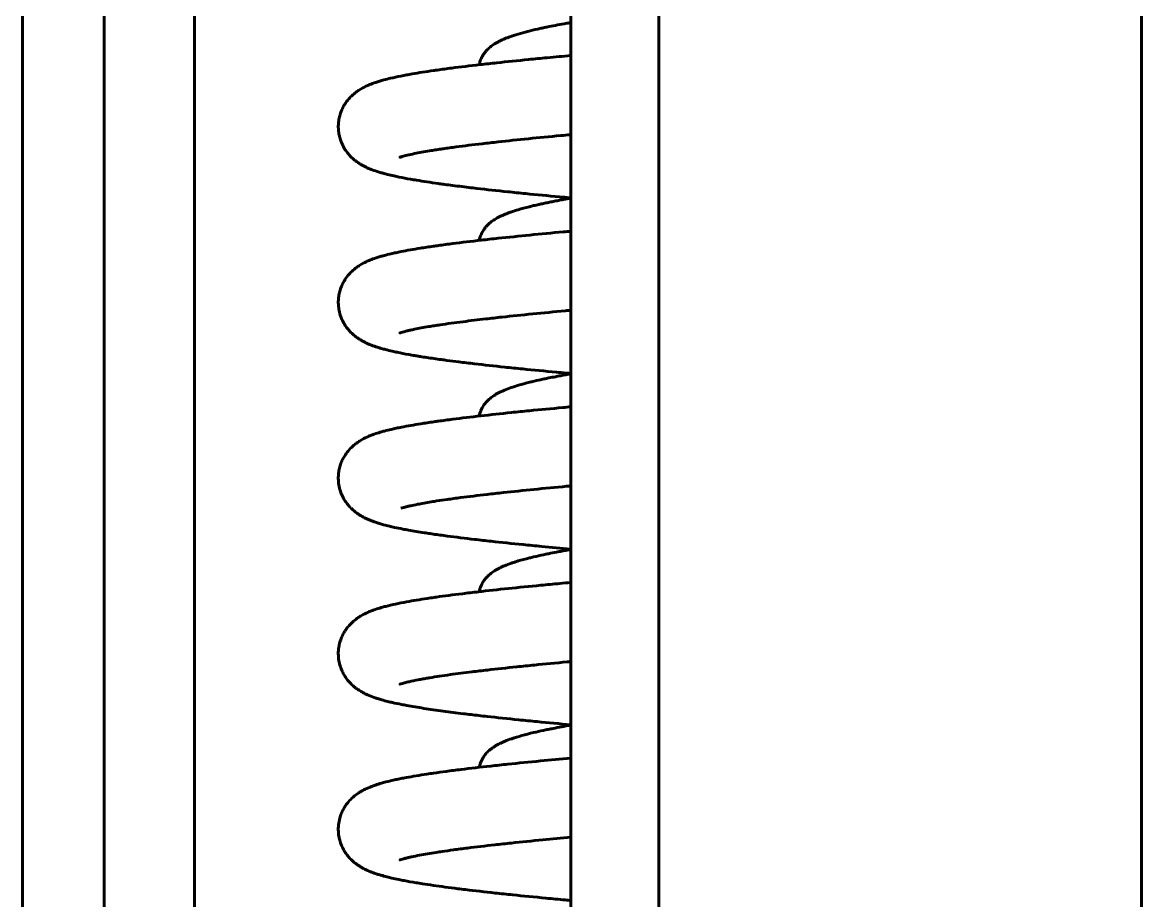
# Model space of a CAD drawing. Header units: millimetres. Extents: x 0 to 840, y 0 to 594.
# Drawn here: x 233.069 to 236.469, y 453.27 to 455.937 of the extents above; entities that cross this region are included whole.
import ezdxf

# ---------------------------------------------------------------- set-up
doc = ezdxf.new("R2010")
doc.units = ezdxf.units.MM
doc.linetypes.add('K5LT_BASIC', pattern=[0])
doc.layers.add('Системный слой', color=7, linetype='Continuous')

msp = doc.modelspace()

# ---------------------------------------------------------------- linework, layer by layer
at = {"layer": 'Системный слой', "color": 5, "linetype": 'K5LT_BASIC', "lineweight": 60, "true_color": 0x0000ff}
for p, q in [((236.46886, 512.31632), (236.46886, 411.74583)), ((235.00219, 512.30589), (235.00219, 411.73474)), ((233.06929, 479.15139), (233.06929, 448.15513)), ((233.31772, 479.15139), (233.31772, 446.48472)), ((233.59245, 446.48472), (233.59245, 479.15139)), ((234.73553, 479.01806), (234.73553, 446.61806))]:
    msp.add_line(p, q, dxfattribs=at)
for points, knots in [([(234.73553, 455.93659), (234.73418, 455.93636), (234.73283, 455.93612), (234.72598, 455.9349), (234.72055, 455.93393), (234.69675, 455.92958), (234.67924, 455.92619), (234.6579, 455.92178), (234.65314, 455.92077), (234.64376, 455.91875), (234.63916, 455.91774), (234.62407, 455.91433), (234.61401, 455.91193), (234.59416, 455.90688), (234.5845, 455.90424), (234.56621, 455.89882), (234.55757, 455.89603), (234.54629, 455.89199), (234.5432, 455.89084), (234.53413, 455.88731), (234.52833, 455.88484), (234.52015, 455.88096), (234.51754, 455.87966), (234.50981, 455.87558), (234.5048, 455.87267), (234.49745, 455.86766), (234.49534, 455.86614), (234.48939, 455.86153), (234.48552, 455.85817), (234.48, 455.85256), (234.47811, 455.8505), (234.47461, 455.84631), (234.47293, 455.84414), (234.46968, 455.83946), (234.46824, 455.83721), (234.46467, 455.83092), (234.46286, 455.82716), (234.45969, 455.81895), (234.45842, 455.81479), (234.45733, 455.80983), (234.45719, 455.80912), (234.45704, 455.80839)], [18.8743519, 18.8743519, 18.8743519, 18.8743519, 18.9494923, 18.9494923, 19.2582413, 19.2582413, 20.3220482, 20.3220482, 20.6352448, 20.6352448, 20.9496043, 20.9496043, 21.6858067, 21.6858067, 22.4719838, 22.4719838, 23.2581608, 23.2581608, 23.5625835, 23.5625835, 24.1652553, 24.1652553, 24.4445746, 24.4445746, 25.013096, 25.013096, 25.2496683, 25.2496683, 25.6713473, 25.6713473, 25.8824705, 25.8824705, 26.0868377, 26.0868377, 26.281104, 26.281104, 26.56146, 26.56146, 26.8249474, 26.8249474, 26.8681912, 26.8681912, 26.8681912, 26.8681912]), ([(234.73553, 455.83642), (234.7111, 455.83419), (234.68711, 455.83195), (234.65399, 455.8288), (234.64446, 455.82789), (234.62554, 455.82606), (234.61615, 455.82514), (234.57353, 455.82093), (234.5414, 455.81763), (234.50187, 455.81338), (234.49318, 455.81244), (234.47601, 455.81054), (234.46753, 455.80959), (234.42885, 455.80519), (234.40014, 455.80172), (234.36568, 455.79727), (234.35828, 455.7963), (234.34374, 455.79434), (234.33659, 455.79336), (234.32584, 455.79184), (234.32214, 455.79132), (234.29507, 455.78741), (234.27344, 455.78402), (234.24738, 455.7795), (234.24154, 455.77846), (234.23016, 455.77635), (234.22458, 455.77528), (234.20808, 455.77201), (234.19754, 455.76975), (234.18066, 455.76578), (234.17392, 455.7641), (234.16313, 455.76119), (234.15883, 455.75998), (234.15044, 455.75747), (234.14654, 455.75624), (234.13622, 455.75278), (234.1299, 455.75046), (234.12024, 455.74646), (234.11664, 455.74488), (234.10647, 455.74005), (234.1001, 455.7367), (234.08956, 455.72996), (234.08627, 455.72771), (234.07979, 455.72284), (234.07642, 455.72011), (234.07015, 455.71451), (234.06689, 455.71134), (234.05952, 455.7034), (234.05515, 455.69804), (234.04882, 455.68871), (234.04661, 455.68512), (234.04223, 455.67711), (234.04011, 455.67267), (234.03635, 455.66342), (234.03467, 455.65849), (234.03197, 455.64855), (234.03088, 455.64338), (234.0294, 455.63303), (234.02897, 455.62775), (234.02879, 455.61725), (234.02902, 455.61199), (234.03013, 455.6016), (234.031, 455.5965), (234.03334, 455.58647), (234.03479, 455.58163), (234.03874, 455.57077), (234.04136, 455.56501), (234.04738, 455.55389), (234.05075, 455.54869), (234.057, 455.54025), (234.05983, 455.53684), (234.06564, 455.53043), (234.06861, 455.52745), (234.07465, 455.52189), (234.07771, 455.51933), (234.08386, 455.51453), (234.08696, 455.51231), (234.09333, 455.50805), (234.09659, 455.50606), (234.10108, 455.50348), (234.10236, 455.50277), (234.10617, 455.50071), (234.10869, 455.49942), (234.11447, 455.4966), (234.11783, 455.49508), (234.12452, 455.49222), (234.12802, 455.49082), (234.13849, 455.48687), (234.14536, 455.48458), (234.15672, 455.48112), (234.16073, 455.47997), (234.16915, 455.47765), (234.17366, 455.47648), (234.18464, 455.47374), (234.19144, 455.47215), (234.20356, 455.46948), (234.20867, 455.4684), (234.22484, 455.46511), (234.23634, 455.46294), (234.25441, 455.45975), (234.26046, 455.45872), (234.28695, 455.45432), (234.30884, 455.45101), (234.33722, 455.44704), (234.34216, 455.44636), (234.35442, 455.4447), (234.36181, 455.44372), (234.38729, 455.44041), (234.40604, 455.43808), (234.4336, 455.4348), (234.44179, 455.43384), (234.47965, 455.42948), (234.51079, 455.42609), (234.55228, 455.42177), (234.56134, 455.42084), (234.57962, 455.41898), (234.58884, 455.41805), (234.63132, 455.41383), (234.66571, 455.41053), (234.71088, 455.40633), (234.72074, 455.40542), (234.73228, 455.40436), (234.7339, 455.40421), (234.73553, 455.40406)], [5.135074, 5.135074, 5.135074, 5.135074, 6.0602499, 6.0602499, 6.4389373, 6.4389373, 6.8189171, 6.8189171, 8.1812606, 8.1812606, 8.5714462, 8.5714462, 8.9630103, 8.9630103, 10.3836992, 10.3836992, 10.7812413, 10.7812413, 11.1804686, 11.1804686, 11.3940847, 11.3940847, 12.757129, 12.757129, 13.1655807, 13.1655807, 13.5744184, 13.5744184, 14.4143368, 14.4143368, 14.9947176, 14.9947176, 15.3899431, 15.3899431, 15.7678392, 15.7678392, 16.3598865, 16.3598865, 16.694286, 16.694286, 17.2863332, 17.2863332, 17.5485057, 17.5485057, 17.7969988, 17.7969988, 18.0349064, 18.0349064, 18.3726073, 18.3726073, 18.5666114, 18.5666114, 18.7842295, 18.7842295, 19.0007005, 19.0007005, 19.2128888, 19.2128888, 19.4219048, 19.4219048, 19.6291404, 19.6291404, 19.8359102, 19.8359102, 20.0434822, 20.0434822, 20.3159774, 20.3159774, 20.6023798, 20.6023798, 20.8235735, 20.8235735, 21.0504634, 21.0504634, 21.2858724, 21.2858724, 21.5330479, 21.5330479, 21.8070633, 21.8070633, 21.9188609, 21.9188609, 22.1424561, 22.1424561, 22.4485578, 22.4485578, 22.7759844, 22.7759844, 23.4469298, 23.4469298, 23.8208431, 23.8208431, 24.2135804, 24.2135804, 24.7822355, 24.7822355, 25.1881137, 25.1881137, 26.0261542, 26.0261542, 26.43476, 26.43476, 27.767041, 27.767041, 28.0437278, 28.0437278, 28.4433091, 28.4433091, 29.3962641, 29.3962641, 29.7899548, 29.7899548, 31.1893699, 31.1893699, 31.5742295, 31.5742295, 31.9576748, 31.9576748, 33.3218762, 33.3218762, 33.6988787, 33.6988787, 33.7603101, 33.7603101, 33.7603101, 33.7603101]), ([(234.73553, 455.59624), (234.73484, 455.59617), (234.73416, 455.59611), (234.72379, 455.59515), (234.71417, 455.59425), (234.67078, 455.59017), (234.63795, 455.58699), (234.57427, 455.58058), (234.54346, 455.57735), (234.50588, 455.57321), (234.49769, 455.57229), (234.48154, 455.57046), (234.47358, 455.56955), (234.43769, 455.56535), (234.41138, 455.56208), (234.38013, 455.5579), (234.3734, 455.55699), (234.36024, 455.55515), (234.35381, 455.55423), (234.34539, 455.553), (234.34323, 455.55268), (234.33495, 455.55145), (234.32897, 455.55054), (234.31736, 455.54872), (234.31175, 455.54782), (234.28896, 455.54404), (234.27361, 455.54122), (234.25248, 455.53688), (234.24573, 455.53539), (234.23599, 455.53301), (234.23188, 455.53196), (234.22775, 455.53084), (234.22483, 455.53001), (234.22203, 455.52917), (234.22004, 455.52854), (234.2168, 455.52746), (234.21649, 455.52735), (234.21541, 455.52687), (234.21853, 455.52843), (234.21849, 455.52841)], [35.1414924, 35.1414924, 35.1414924, 35.1414924, 35.1623881, 35.1623881, 35.4595467, 35.4595467, 36.5146255, 36.5146255, 37.5877063, 37.5877063, 37.8923095, 37.8923095, 38.1981178, 38.1981178, 39.2944669, 39.2944669, 39.6049298, 39.6049298, 39.9163348, 39.9163348, 40.0247126, 40.0247126, 40.3374059, 40.3374059, 40.6504452, 40.6504452, 41.6511137, 41.6511137, 42.2559661, 42.2559661, 42.4590531, 42.4590531, 42.6071512, 42.6071512, 42.7385338, 42.7385338, 43.023328, 43.023328, 43.1865801, 43.1865801, 43.1865801, 43.1865801]), ([(234.73553, 455.40326), (234.72792, 455.40192), (234.72046, 455.40058), (234.70779, 455.39826), (234.70251, 455.39727), (234.69212, 455.3953), (234.68699, 455.39431), (234.67684, 455.39232), (234.67182, 455.39131), (234.66198, 455.3893), (234.65716, 455.38829), (234.6477, 455.38628), (234.64305, 455.38526), (234.63294, 455.38301), (234.62753, 455.38177), (234.61787, 455.37949), (234.6136, 455.37845), (234.59736, 455.37441), (234.58604, 455.37136), (234.56772, 455.36593), (234.56035, 455.36359), (234.55008, 455.36003), (234.54694, 455.3589), (234.53816, 455.35559), (234.53265, 455.35335), (234.52465, 455.34977), (234.52204, 455.34855), (234.51412, 455.34462), (234.50903, 455.34183), (234.50176, 455.33726), (234.49949, 455.33575), (234.49318, 455.33126), (234.48924, 455.32814), (234.48356, 455.32284), (234.48217, 455.32147), (234.47882, 455.31795), (234.47712, 455.31603), (234.47364, 455.31173), (234.47201, 455.30953), (234.46802, 455.3036), (234.46565, 455.2995), (234.46189, 455.29153), (234.46013, 455.28696), (234.45829, 455.28061), (234.45776, 455.27852), (234.45723, 455.27599), (234.45713, 455.27553), (234.45704, 455.27506)], [18.3385656, 18.3385656, 18.3385656, 18.3385656, 18.7618994, 18.7618994, 19.0719226, 19.0719226, 19.382747, 19.382747, 19.6980449, 19.6980449, 20.01124, 20.01124, 20.3250841, 20.3250841, 20.7073033, 20.7073033, 21.0230142, 21.0230142, 21.9335302, 21.9335302, 22.5995814, 22.5995814, 22.9046715, 22.9046715, 23.466851, 23.466851, 23.7508938, 23.7508938, 24.3130733, 24.3130733, 24.5614596, 24.5614596, 25.018344, 25.018344, 25.1852537, 25.1852537, 25.3892636, 25.3892636, 25.5861579, 25.5861579, 25.8859918, 25.8859918, 26.171991, 26.171991, 26.3001159, 26.3001159, 26.3284719, 26.3284719, 26.3284719, 26.3284719]), ([(234.73553, 455.30309), (234.72773, 455.30237), (234.71997, 455.30166), (234.67745, 455.29773), (234.64357, 455.29451), (234.57745, 455.28799), (234.54524, 455.2847), (234.50567, 455.28046), (234.49702, 455.27952), (234.47986, 455.27763), (234.47135, 455.27668), (234.4325, 455.27228), (234.40364, 455.26882), (234.36898, 455.26437), (234.36154, 455.26339), (234.34693, 455.26144), (234.33974, 455.26046), (234.32767, 455.25877), (234.32271, 455.25807), (234.31091, 455.25636), (234.30416, 455.25536), (234.29094, 455.25335), (234.28445, 455.25234), (234.25704, 455.24795), (234.23755, 455.24452), (234.21431, 455.23991), (234.20902, 455.23882), (234.19872, 455.23662), (234.19375, 455.23551), (234.18195, 455.23276), (234.1752, 455.23109), (234.16437, 455.2282), (234.16002, 455.22699), (234.1516, 455.22449), (234.14768, 455.22327), (234.13726, 455.21981), (234.13095, 455.21752), (234.12127, 455.21357), (234.11762, 455.21199), (234.10749, 455.20724), (234.10116, 455.20395), (234.09061, 455.19733), (234.08735, 455.19513), (234.08083, 455.19033), (234.07748, 455.18765), (234.07118, 455.18214), (234.0679, 455.17901), (234.06046, 455.17117), (234.05604, 455.16585), (234.04997, 455.15713), (234.0481, 455.1542), (234.0439, 455.14699), (234.04166, 455.14264), (234.03766, 455.13354), (234.03589, 455.12881), (234.03291, 455.11907), (234.0317, 455.11406), (234.02989, 455.10385), (234.0293, 455.09866), (234.02876, 455.08821), (234.02881, 455.08296), (234.02957, 455.07254), (234.03027, 455.06737), (234.03257, 455.05579), (234.03436, 455.04946), (234.03799, 455.03952), (234.03958, 455.03575), (234.04392, 455.02666), (234.04701, 455.02126), (234.05268, 455.01267), (234.05564, 455.00867), (234.0612, 455.00191), (234.06439, 454.99841), (234.07029, 454.9925), (234.0735, 454.98958), (234.07963, 454.98443), (234.08268, 454.98209), (234.09097, 454.97615), (234.09542, 454.97337), (234.10364, 454.96869), (234.10627, 454.96731), (234.11274, 454.96408), (234.11578, 454.96267), (234.12237, 454.95978), (234.12591, 454.95833), (234.1352, 454.95473), (234.14145, 454.95256), (234.15161, 454.94932), (234.15544, 454.94817), (234.16368, 454.9458), (234.16792, 454.94465), (234.17878, 454.94183), (234.18568, 454.94016), (234.19765, 454.93743), (234.20268, 454.93634), (234.21912, 454.93289), (234.23097, 454.9306), (234.24933, 454.9273), (234.2553, 454.92626), (234.26354, 454.92487), (234.26565, 454.92452), (234.27121, 454.9236), (234.27468, 454.92304), (234.28456, 454.92146), (234.29107, 454.92044), (234.31175, 454.9173), (234.32645, 454.91519), (234.34744, 454.91231), (234.35315, 454.91154), (234.37055, 454.90923), (234.3825, 454.9077), (234.40256, 454.9052), (234.41046, 454.90423), (234.4265, 454.90231), (234.43463, 454.90135), (234.47192, 454.89701), (234.50254, 454.89365), (234.54345, 454.88935), (234.55245, 454.88842), (234.57062, 454.88656), (234.57978, 454.88563), (234.62202, 454.8814), (234.65623, 454.8781), (234.70122, 454.87389), (234.71104, 454.87298), (234.72578, 454.87162), (234.73064, 454.87118), (234.73553, 454.87073)], [4.3304144, 4.3304144, 4.3304144, 4.3304144, 4.5795688, 4.5795688, 5.7045669, 5.7045669, 6.852638, 6.852638, 7.1787467, 7.1787467, 7.5087545, 7.5087545, 8.7071939, 8.7071939, 9.0422907, 9.0422907, 9.3787112, 9.3787112, 9.6192577, 9.6192577, 9.9589839, 9.9589839, 10.2995378, 10.2995378, 11.4358471, 11.4358471, 11.7809109, 11.7809109, 12.1245753, 12.1245753, 12.6130606, 12.6130606, 12.9473429, 12.9473429, 13.267961, 13.267961, 13.7685818, 13.7685818, 14.0525011, 14.0525011, 14.5531219, 14.5531219, 14.7755867, 14.7755867, 14.9861108, 14.9861108, 15.1874823, 15.1874823, 15.4748916, 15.4748916, 15.6116417, 15.6116417, 15.7955354, 15.7955354, 15.9783761, 15.9783761, 16.1610103, 16.1610103, 16.343779, 16.343779, 16.5266709, 16.5266709, 16.7095281, 16.7095281, 16.94371, 16.94371, 17.0933976, 17.0933976, 17.3208008, 17.3208008, 17.505803, 17.505803, 17.6937436, 17.6937436, 17.8862762, 17.8862762, 18.085326, 18.085326, 18.423743, 18.423743, 18.6536152, 18.6536152, 18.9039556, 18.9039556, 19.176106, 19.176106, 19.6637186, 19.6637186, 19.9737754, 19.9737754, 20.2970956, 20.2970956, 20.7897079, 20.7897079, 21.1318775, 21.1318775, 21.8737784, 21.8737784, 22.2182417, 22.2182417, 22.33606, 22.33606, 22.5255277, 22.5255277, 22.8678015, 22.8678015, 23.5890108, 23.5890108, 23.8532467, 23.8532467, 24.3817185, 24.3817185, 24.7159623, 24.7159623, 25.0487021, 25.0487021, 26.2188781, 26.2188781, 26.5438757, 26.5438757, 26.8675568, 26.8675568, 28.0192014, 28.0192014, 28.3375379, 28.3375379, 28.4934689, 28.4934689, 28.4934689, 28.4934689]), ([(234.73553, 455.0629), (234.72981, 455.06238), (234.72412, 455.06185), (234.6844, 455.05814), (234.65133, 455.05496), (234.58708, 455.04856), (234.55594, 455.04533), (234.51787, 455.0412), (234.50958, 455.04029), (234.49322, 455.03846), (234.48515, 455.03754), (234.45278, 455.03381), (234.42959, 455.031), (234.38271, 455.02499), (234.35941, 455.02178), (234.3322, 455.0177), (234.32626, 455.01679), (234.31476, 455.01497), (234.30921, 455.01407), (234.28752, 455.01044), (234.27307, 455.00777), (234.25641, 455.00435), (234.25255, 455.00353), (234.24535, 455.00193), (234.24202, 455.00115), (234.23294, 454.99894), (234.22353, 454.99636), (234.21695, 454.99418), (234.21665, 454.99409), (234.21546, 454.99356), (234.217, 454.99429), (234.21683, 454.9942)], [36.9461708, 36.9461708, 36.9461708, 36.9461708, 37.1301828, 37.1301828, 38.2369841, 38.2369841, 39.3634936, 39.3634936, 39.683058, 39.683058, 40.0039338, 40.0039338, 40.9910581, 40.9910581, 42.1299296, 42.1299296, 42.4589411, 42.4589411, 42.7881518, 42.7881518, 43.7871691, 43.7871691, 44.1152983, 44.1152983, 44.4394112, 44.4394112, 45.0346075, 45.0346075, 45.3952476, 45.3952476, 45.5152134, 45.5152134, 45.5152134, 45.5152134]), ([(234.73553, 454.86993), (234.73021, 454.86899), (234.72497, 454.86806), (234.71437, 454.86614), (234.70904, 454.86516), (234.69852, 454.86319), (234.69333, 454.8622), (234.68143, 454.85989), (234.67477, 454.85857), (234.66335, 454.85625), (234.65852, 454.85524), (234.64324, 454.852), (234.63314, 454.84975), (234.61908, 454.84645), (234.61479, 454.84541), (234.59836, 454.84135), (234.58689, 454.83827), (234.56834, 454.8328), (234.56091, 454.83044), (234.54666, 454.82552), (234.53988, 454.82297), (234.53059, 454.81909), (234.5278, 454.81787), (234.51974, 454.81416), (234.5146, 454.81155), (234.50717, 454.8073), (234.5048, 454.80586), (234.5003, 454.80296), (234.49807, 454.80143), (234.49188, 454.7969), (234.48807, 454.7938), (234.48211, 454.78809), (234.48035, 454.78629), (234.4767, 454.7822), (234.47501, 454.78015), (234.47071, 454.77444), (234.46816, 454.77053), (234.46463, 454.76405), (234.46325, 454.76117), (234.46104, 454.7559), (234.45993, 454.75285), (234.45838, 454.74765), (234.45776, 454.74523), (234.45718, 454.74242), (234.45711, 454.74207), (234.45704, 454.74173)], [18.3706071, 18.3706071, 18.3706071, 18.3706071, 18.6664705, 18.6664705, 18.9761156, 18.9761156, 19.2865158, 19.2865158, 19.7004775, 19.7004775, 20.0135407, 20.0135407, 20.709494, 20.709494, 21.0251256, 21.0251256, 21.9448708, 21.9448708, 22.6159997, 22.6159997, 23.2871286, 23.2871286, 23.5790066, 23.5790066, 24.1419706, 24.1419706, 24.3991459, 24.3991459, 24.6451409, 24.6451409, 25.089737, 25.089737, 25.299114, 25.299114, 25.4999885, 25.4999885, 25.8093735, 25.8093735, 25.9991758, 25.9991758, 26.187931, 26.187931, 26.3385302, 26.3385302, 26.3599643, 26.3599643, 26.3599643, 26.3599643]), ([(234.73553, 454.76975), (234.72732, 454.769), (234.71917, 454.76825), (234.67627, 454.76428), (234.64241, 454.76106), (234.60036, 454.75691), (234.59111, 454.75599), (234.57276, 454.75414), (234.56367, 454.75322), (234.52238, 454.74896), (234.49141, 454.74563), (234.43194, 454.73888), (234.4035, 454.73547), (234.3692, 454.73106), (234.36176, 454.73009), (234.34713, 454.72813), (234.33995, 454.72715), (234.32831, 454.72553), (234.32378, 454.72488), (234.31237, 454.72324), (234.3056, 454.72224), (234.29234, 454.72024), (234.28584, 454.71923), (234.25832, 454.71484), (234.23874, 454.7114), (234.2154, 454.7068), (234.21009, 454.70571), (234.19975, 454.70351), (234.19476, 454.70241), (234.18289, 454.69966), (234.17609, 454.69798), (234.1652, 454.6951), (234.16084, 454.69388), (234.15019, 454.69075), (234.14408, 454.68881), (234.13426, 454.68536), (234.13035, 454.6839), (234.1231, 454.68101), (234.11941, 454.67945), (234.10936, 454.67484), (234.10313, 454.6717), (234.09268, 454.66534), (234.08944, 454.66322), (234.08289, 454.65856), (234.07953, 454.65598), (234.07141, 454.64913), (234.0662, 454.64415), (234.0576, 454.63437), (234.05384, 454.62954), (234.04778, 454.62041), (234.04531, 454.61624), (234.04083, 454.60755), (234.03879, 454.60299), (234.03526, 454.59361), (234.03369, 454.58859), (234.03124, 454.57853), (234.0303, 454.57334), (234.0291, 454.56293), (234.02882, 454.55765), (234.02893, 454.54573), (234.02952, 454.53908), (234.03172, 454.52603), (234.03331, 454.5197), (234.03741, 454.50737), (234.03989, 454.50151), (234.04491, 454.49162), (234.04728, 454.48755), (234.05236, 454.47977), (234.05505, 454.47611), (234.06064, 454.46921), (234.06355, 454.46599), (234.0669, 454.46257), (234.06734, 454.46213), (234.06928, 454.4602), (234.07079, 454.45877), (234.07523, 454.45473), (234.0783, 454.45218), (234.08625, 454.44603), (234.09151, 454.44251), (234.09952, 454.43766), (234.10276, 454.43585), (234.10919, 454.43248), (234.11228, 454.43097), (234.11894, 454.42791), (234.12186, 454.42666), (234.1311, 454.42291), (234.13644, 454.42097), (234.14581, 454.41782), (234.14988, 454.41652), (234.15783, 454.41413), (234.16209, 454.41291), (234.17239, 454.41012), (234.17843, 454.40859), (234.18948, 454.40595), (234.19439, 454.40483), (234.20755, 454.40194), (234.21616, 454.40017), (234.2307, 454.39736), (234.23635, 454.39631), (234.25718, 454.39255), (234.27322, 454.38988), (234.2932, 454.38679), (234.29613, 454.38634), (234.30504, 454.38499), (234.31111, 454.38409), (234.32416, 454.38221), (234.33119, 454.38121), (234.3455, 454.37924), (234.35279, 454.37825), (234.38607, 454.37385), (234.41364, 454.37045), (234.45101, 454.36611), (234.45935, 454.36515), (234.47622, 454.36325), (234.48475, 454.36231), (234.52421, 454.35799), (234.55653, 454.35462), (234.59936, 454.35034), (234.60869, 454.34941), (234.62751, 454.34757), (234.63699, 454.34665), (234.67547, 454.34295), (234.70516, 454.34017), (234.73553, 454.3374)], [4.2365986, 4.2365986, 4.2365986, 4.2365986, 4.4929148, 4.4929148, 5.5938106, 5.5938106, 5.9083649, 5.9083649, 6.2242306, 6.2242306, 7.3589858, 7.3589858, 8.5154339, 8.5154339, 8.8432397, 8.8432397, 9.1723694, 9.1723694, 9.3871555, 9.3871555, 9.7194107, 9.7194107, 10.0524796, 10.0524796, 11.1651303, 11.1651303, 11.502729, 11.502729, 11.8390881, 11.8390881, 12.3190931, 12.3190931, 12.6465694, 12.6465694, 13.1265744, 13.1265744, 13.4220294, 13.4220294, 13.7029886, 13.7029886, 14.18979, 14.18979, 14.4104644, 14.4104644, 14.6189318, 14.6189318, 14.9322772, 14.9322772, 15.1759653, 15.1759653, 15.3573783, 15.3573783, 15.5368285, 15.5368285, 15.7145871, 15.7145871, 15.8888874, 15.8888874, 16.0609185, 16.0609185, 16.2782279, 16.2782279, 16.496444, 16.496444, 16.7199849, 16.7199849, 16.8960032, 16.8960032, 17.0758792, 17.0758792, 17.260211, 17.260211, 17.287949, 17.287949, 17.3826934, 17.3826934, 17.5721822, 17.5721822, 17.9078009, 17.9078009, 18.1336043, 18.1336043, 18.3721208, 18.3721208, 18.6236199, 18.6236199, 19.0651753, 19.0651753, 19.3687035, 19.3687035, 19.6858397, 19.6858397, 20.1273951, 20.1273951, 20.4600878, 20.4600878, 21.0085488, 21.0085488, 21.3461624, 21.3461624, 22.2187013, 22.2187013, 22.3676198, 22.3676198, 22.6654566, 22.6654566, 22.997134, 22.997134, 23.3274557, 23.3274557, 24.4770889, 24.4770889, 24.8008295, 24.8008295, 25.1226272, 25.1226272, 26.2698783, 26.2698783, 26.5852396, 26.5852396, 26.8995126, 26.8995126, 27.8483521, 27.8483521, 27.8483521, 27.8483521]), ([(234.73553, 454.52957), (234.73115, 454.52917), (234.72678, 454.52876), (234.68832, 454.52518), (234.65519, 454.522), (234.5909, 454.51562), (234.55979, 454.5124), (234.5217, 454.50828), (234.51338, 454.50737), (234.49695, 454.50554), (234.48885, 454.50463), (234.45232, 454.50044), (234.42543, 454.49717), (234.39338, 454.49301), (234.38645, 454.49209), (234.37288, 454.49025), (234.36626, 454.48933), (234.34888, 454.48687), (234.33843, 454.48532), (234.32261, 454.48288), (234.31687, 454.48197), (234.29579, 454.47854), (234.28177, 454.47605), (234.26187, 454.47217), (234.25497, 454.47074), (234.24511, 454.46854), (234.24174, 454.46775), (234.23339, 454.46572), (234.22919, 454.46458), (234.22331, 454.46291), (234.22149, 454.46236), (234.21896, 454.46151)], [39.3295059, 39.3295059, 39.3295059, 39.3295059, 39.479567, 39.479567, 40.6570297, 40.6570297, 41.8506721, 41.8506721, 42.1906308, 42.1906308, 42.5318739, 42.5318739, 43.7541145, 43.7541145, 44.1013846, 44.1013846, 44.4492031, 44.4492031, 45.0371603, 45.0371603, 45.3877933, 45.3877933, 46.3676528, 46.3676528, 46.9673626, 46.9673626, 47.313197, 47.313197, 47.9129068, 47.9129068, 48.6480113, 48.6480113, 48.6480113, 48.6480113]), ([(234.73553, 454.33659), (234.73158, 454.3359), (234.72768, 454.3352), (234.71836, 454.33353), (234.71299, 454.33255), (234.7024, 454.33059), (234.69717, 454.3296), (234.68342, 454.32696), (234.67503, 454.3253), (234.66198, 454.32263), (234.65716, 454.32163), (234.64193, 454.31838), (234.63187, 454.31613), (234.61787, 454.31282), (234.6136, 454.31179), (234.59736, 454.30775), (234.58604, 454.3047), (234.57181, 454.30048), (234.56823, 454.29938), (234.56131, 454.29718), (234.55793, 454.29607), (234.54753, 454.2925), (234.54077, 454.28998), (234.53149, 454.28614), (234.52867, 454.28492), (234.52061, 454.28124), (234.51547, 454.27868), (234.50802, 454.27447), (234.50564, 454.27305), (234.49882, 454.26871), (234.49433, 454.26553), (234.4878, 454.26008), (234.48592, 454.25842), (234.482, 454.25464), (234.48025, 454.25284), (234.47547, 454.24748), (234.47273, 454.24399), (234.46774, 454.23648), (234.46539, 454.23234), (234.4623, 454.22569), (234.46107, 454.22266), (234.45918, 454.21717), (234.45829, 454.21409), (234.45741, 454.21021), (234.45722, 454.20931), (234.45705, 454.20841)], [18.3385558, 18.3385558, 18.3385558, 18.3385558, 18.5580985, 18.5580985, 18.8674542, 18.8674542, 19.1777117, 19.1777117, 19.6980487, 19.6980487, 20.0112439, 20.0112439, 20.707307, 20.707307, 21.0230178, 21.0230178, 21.9335489, 21.9335489, 22.2470871, 22.2470871, 22.5582243, 22.5582243, 23.224226, 23.224226, 23.5171904, 23.5171904, 24.0793142, 24.0793142, 24.3373645, 24.3373645, 24.8405978, 24.8405978, 25.0626974, 25.0626974, 25.2721872, 25.2721872, 25.5985524, 25.5985524, 25.8975944, 25.8975944, 26.0859617, 26.0859617, 26.2726595, 26.2726595, 26.3284194, 26.3284194, 26.3284194, 26.3284194]), ([(234.73553, 454.23642), (234.72413, 454.23538), (234.71283, 454.23434), (234.69185, 454.23239), (234.68215, 454.23147), (234.66286, 454.22965), (234.65329, 454.22874), (234.60985, 454.22455), (234.57701, 454.22128), (234.51372, 454.21471), (234.48328, 454.2114), (234.44602, 454.20713), (234.43781, 454.20618), (234.42162, 454.20426), (234.41364, 454.2033), (234.37774, 454.1989), (234.35139, 454.19546), (234.32417, 454.19161), (234.32156, 454.19123), (234.31204, 454.18986), (234.30527, 454.18886), (234.27624, 454.18447), (234.25547, 454.18103), (234.22468, 454.17534), (234.21354, 454.17314), (234.19234, 454.16857), (234.18227, 454.16622), (234.16833, 454.16261), (234.16387, 454.1614), (234.15318, 454.15833), (234.14708, 454.15645), (234.13714, 454.15306), (234.13324, 454.15165), (234.12593, 454.14883), (234.12215, 454.14728), (234.11218, 454.14288), (234.10603, 454.13989), (234.09563, 454.13385), (234.09245, 454.13187), (234.08584, 454.12738), (234.0825, 454.12495), (234.07422, 454.11832), (234.06885, 454.11345), (234.0609, 454.10489), (234.05794, 454.1014), (234.05392, 454.09608), (234.05277, 454.0945), (234.04939, 454.0896), (234.04724, 454.08617), (234.04286, 454.07836), (234.0407, 454.07396), (234.03685, 454.06476), (234.03512, 454.05988), (234.03231, 454.05), (234.03117, 454.04485), (234.02934, 454.03309), (234.02882, 454.02631), (234.0289, 454.01289), (234.02947, 454.00623), (234.03162, 453.99316), (234.03319, 453.98682), (234.03678, 453.97589), (234.0386, 453.9713), (234.04272, 453.9624), (234.04497, 453.9582), (234.04985, 453.95013), (234.05245, 453.94633), (234.05788, 453.93916), (234.06074, 453.93578), (234.06658, 453.92947), (234.06957, 453.92654), (234.07449, 453.92208), (234.07644, 453.92042), (234.08067, 453.91698), (234.08295, 453.91524), (234.08958, 453.91045), (234.09403, 453.9076), (234.10138, 453.90328), (234.10469, 453.90147), (234.11111, 453.8982), (234.11439, 453.89664), (234.1246, 453.89209), (234.13098, 453.88961), (234.14154, 453.8859), (234.14521, 453.88468), (234.15288, 453.88227), (234.15708, 453.88102), (234.16693, 453.87823), (234.17298, 453.87663), (234.18389, 453.87393), (234.18855, 453.87283), (234.20197, 453.86979), (234.21101, 453.86789), (234.22586, 453.86495), (234.23143, 453.86389), (234.25323, 453.85988), (234.27039, 453.857), (234.30721, 453.85127), (234.3268, 453.84844), (234.36704, 453.84299), (234.38755, 453.84036), (234.42409, 453.83591), (234.43962, 453.83408), (234.46393, 453.8313), (234.47237, 453.83035), (234.5114, 453.82602), (234.5434, 453.82265), (234.58587, 453.81835), (234.59512, 453.81742), (234.61379, 453.81558), (234.6232, 453.81465), (234.66595, 453.81051), (234.70029, 453.80728), (234.73553, 453.80406)], [4.5147911, 4.5147911, 4.5147911, 4.5147911, 4.8942026, 4.8942026, 5.2256488, 5.2256488, 5.5582602, 5.5582602, 6.7481157, 6.7481157, 7.9467645, 7.9467645, 8.2919533, 8.2919533, 8.6383262, 8.6383262, 9.8764186, 9.8764186, 10.009314, 10.009314, 10.3634136, 10.3634136, 11.563108, 11.563108, 12.3040287, 12.3040287, 13.0449494, 13.0449494, 13.3959315, 13.3959315, 13.9069028, 13.9069028, 14.2239282, 14.2239282, 14.5281096, 14.5281096, 15.0476172, 15.0476172, 15.2874636, 15.2874636, 15.5131282, 15.5131282, 15.8565674, 15.8565674, 16.0584556, 16.0584556, 16.1408466, 16.1408466, 16.3056287, 16.3056287, 16.4970533, 16.4970533, 16.6875329, 16.6875329, 16.874341, 16.874341, 17.1098829, 17.1098829, 17.3414616, 17.3414616, 17.5738533, 17.5738533, 17.7576618, 17.7576618, 17.9440891, 17.9440891, 18.134262, 18.134262, 18.3293919, 18.3293919, 18.5296237, 18.5296237, 18.6616252, 18.6616252, 18.8184786, 18.8184786, 19.1321852, 19.1321852, 19.3780991, 19.3780991, 19.6395192, 19.6395192, 20.2009321, 20.2009321, 20.5109541, 20.5109541, 20.8426084, 20.8426084, 21.3138604, 21.3138604, 21.6635068, 21.6635068, 22.2872224, 22.2872224, 22.6469317, 22.6469317, 23.6534856, 23.6534856, 24.6600395, 24.6600395, 25.6038023, 25.6038023, 26.2651648, 26.2651648, 26.6092, 26.6092, 27.8341429, 27.8341429, 28.1708575, 28.1708575, 28.5062702, 28.5062702, 29.6797974, 29.6797974, 29.6797974, 29.6797974]), ([(234.73553, 453.99624), (234.73164, 453.99588), (234.72776, 453.99552), (234.6898, 453.99199), (234.65668, 453.98882), (234.61563, 453.98474), (234.60661, 453.98384), (234.58873, 453.98202), (234.57989, 453.98112), (234.53985, 453.97696), (234.50996, 453.97371), (234.47368, 453.96956), (234.4658, 453.96864), (234.45028, 453.96681), (234.44264, 453.96589), (234.4118, 453.96211), (234.38983, 453.95926), (234.34661, 453.95327), (234.32564, 453.95011), (234.30514, 453.94672), (234.30328, 453.94641), (234.29613, 453.9452), (234.29101, 453.94431), (234.28113, 453.94254), (234.27643, 453.94166), (234.26151, 453.93879), (234.25236, 453.93687), (234.23918, 453.93382), (234.2347, 453.93271), (234.22838, 453.93102), (234.22598, 453.93035), (234.22008, 453.9286), (234.21687, 453.92746), (234.2154, 453.92688), (234.21626, 453.92726), (234.21635, 453.9273)], [36.6602511, 36.6602511, 36.6602511, 36.6602511, 36.7843144, 36.7843144, 37.8798565, 37.8798565, 38.1930713, 38.1930713, 38.5071298, 38.5071298, 39.6326556, 39.6326556, 39.9517328, 39.9517328, 40.2723304, 40.2723304, 41.2703506, 41.2703506, 42.389179, 42.389179, 42.5018283, 42.5018283, 42.8290213, 42.8290213, 43.1561355, 43.1561355, 43.9111754, 43.9111754, 44.3930144, 44.3930144, 44.7000375, 44.7000375, 45.4048122, 45.4048122, 45.7539753, 45.7539753, 45.7539753, 45.7539753]), ([(234.73553, 453.80326), (234.7354, 453.80324), (234.73527, 453.80321), (234.71621, 453.79986), (234.69818, 453.79652), (234.67607, 453.79216), (234.67111, 453.79117), (234.66133, 453.78916), (234.65653, 453.78816), (234.64153, 453.78496), (234.63168, 453.78275), (234.60964, 453.77755), (234.59784, 453.77454), (234.57563, 453.76838), (234.56529, 453.76523), (234.54846, 453.75951), (234.54167, 453.75699), (234.53235, 453.75317), (234.52951, 453.75195), (234.52142, 453.7483), (234.51628, 453.74576), (234.5088, 453.74159), (234.50642, 453.74018), (234.49953, 453.73586), (234.49498, 453.73268), (234.48838, 453.72726), (234.4865, 453.72561), (234.48274, 453.72204), (234.48116, 453.72045), (234.47647, 453.71536), (234.47368, 453.71192), (234.46942, 453.70573), (234.46787, 453.70325), (234.46511, 453.69832), (234.46371, 453.6955), (234.46143, 453.69026), (234.46029, 453.6872), (234.45881, 453.68251), (234.45825, 453.68049), (234.45752, 453.67738), (234.45727, 453.67624), (234.45705, 453.67508)], [18.3385958, 18.3385958, 18.3385958, 18.3385958, 18.3458461, 18.3458461, 19.3999513, 19.3999513, 19.7119402, 19.7119402, 20.0251554, 20.0251554, 20.7073079, 20.7073079, 21.617813, 21.617813, 22.528318, 22.528318, 23.1942803, 23.1942803, 23.4881118, 23.4881118, 24.0502055, 24.0502055, 24.3093385, 24.3093385, 24.8181297, 24.8181297, 25.0414229, 25.0414229, 25.2313982, 25.2313982, 25.563234, 25.563234, 25.7558113, 25.7558113, 25.9453298, 25.9453298, 26.1335195, 26.1335195, 26.2572195, 26.2572195, 26.3284683, 26.3284683, 26.3284683, 26.3284683]), ([(234.73553, 453.70309), (234.70375, 453.70018), (234.67269, 453.69727), (234.60859, 453.6911), (234.57578, 453.68782), (234.53532, 453.68362), (234.52647, 453.68268), (234.50895, 453.68081), (234.50029, 453.67988), (234.4602, 453.67548), (234.43025, 453.67202), (234.39416, 453.66758), (234.38645, 453.66661), (234.37128, 453.66467), (234.36381, 453.66369), (234.34318, 453.66095), (234.33034, 453.65917), (234.31105, 453.65638), (234.3043, 453.65538), (234.27533, 453.65099), (234.25462, 453.64755), (234.22995, 453.64298), (234.22437, 453.64191), (234.21357, 453.63976), (234.2083, 453.63867), (234.19262, 453.6353), (234.1826, 453.63296), (234.16871, 453.62938), (234.16423, 453.62816), (234.15356, 453.62511), (234.14749, 453.62324), (234.13753, 453.61987), (234.13366, 453.61847), (234.12379, 453.61468), (234.11748, 453.61202), (234.10751, 453.60715), (234.10441, 453.60554), (234.09749, 453.60164), (234.09437, 453.59975), (234.08548, 453.5939), (234.07972, 453.58963), (234.06929, 453.58047), (234.06423, 453.57542), (234.05667, 453.56647), (234.05382, 453.56274), (234.0489, 453.55549), (234.04677, 453.55204), (234.04244, 453.54419), (234.04031, 453.53977), (234.03651, 453.53053), (234.03482, 453.52563), (234.03168, 453.51426), (234.03036, 453.50749), (234.02889, 453.49405), (234.02868, 453.48728), (234.02935, 453.47391), (234.03022, 453.46732), (234.03263, 453.45583), (234.03398, 453.45094), (234.03722, 453.44137), (234.03909, 453.43682), (234.04328, 453.42798), (234.04556, 453.42381), (234.0505, 453.41582), (234.05312, 453.41206), (234.05859, 453.40497), (234.06146, 453.40162), (234.0687, 453.39392), (234.0731, 453.38987), (234.08232, 453.38224), (234.08712, 453.3788), (234.09459, 453.37395), (234.09738, 453.37226), (234.1007, 453.37037), (234.10127, 453.37005), (234.10299, 453.36909), (234.10413, 453.36847), (234.1075, 453.36669), (234.10974, 453.36556), (234.11625, 453.36243), (234.12059, 453.36052), (234.12829, 453.35738), (234.13183, 453.35602), (234.13906, 453.35341), (234.14261, 453.35221), (234.15038, 453.3497), (234.15407, 453.34858), (234.16421, 453.34563), (234.17059, 453.34392), (234.18164, 453.34115), (234.18641, 453.34), (234.19814, 453.33731), (234.20523, 453.33578), (234.2179, 453.33318), (234.22336, 453.33211), (234.24038, 453.32887), (234.2525, 453.32671), (234.27142, 453.32356), (234.27775, 453.32254), (234.30572, 453.31813), (234.32894, 453.31478), (234.36596, 453.30983), (234.37855, 453.3082), (234.39927, 453.30561), (234.40714, 453.30464), (234.4436, 453.30023), (234.47372, 453.29681), (234.51404, 453.29246), (234.52284, 453.29152), (234.54063, 453.28965), (234.54961, 453.28871), (234.59108, 453.28445), (234.62478, 453.28113), (234.66919, 453.2769), (234.67887, 453.27598), (234.69836, 453.27416), (234.70817, 453.27324), (234.72385, 453.2718), (234.72968, 453.27126), (234.73553, 453.27073)], [5.1352339, 5.1352339, 5.1352339, 5.1352339, 6.3390812, 6.3390812, 7.6927566, 7.6927566, 8.0775703, 8.0775703, 8.4640557, 8.4640557, 9.8889106, 9.8889106, 10.2849441, 10.2849441, 10.6821983, 10.6821983, 11.4043274, 11.4043274, 11.8071801, 11.8071801, 13.1711848, 13.1711848, 13.5800464, 13.5800464, 13.9892314, 13.9892314, 14.826376, 14.826376, 15.2258577, 15.2258577, 15.8052708, 15.8052708, 16.1655272, 16.1655272, 16.7589424, 16.7589424, 17.0611219, 17.0611219, 17.3376898, 17.3376898, 17.7761944, 17.7761944, 18.1470004, 18.1470004, 18.3732586, 18.3732586, 18.5601382, 18.5601382, 18.7777807, 18.7777807, 18.9944223, 18.9944223, 19.2697501, 19.2697501, 19.5358713, 19.5358713, 19.7989181, 19.7989181, 20.0061784, 20.0061784, 20.2152493, 20.2152493, 20.427396, 20.427396, 20.6439288, 20.6439288, 20.8662656, 20.8662656, 21.2004746, 21.2004746, 21.5814412, 21.5814412, 21.8171275, 21.8171275, 21.8670181, 21.8670181, 21.9667992, 21.9667992, 22.1663616, 22.1663616, 22.5654863, 22.5654863, 22.9001845, 22.9001845, 23.2516359, 23.2516359, 23.6132754, 23.6132754, 24.1828285, 24.1828285, 24.584482, 24.584482, 25.1540351, 25.1540351, 25.5629005, 25.5629005, 26.4037939, 26.4037939, 26.8110279, 26.8110279, 28.1646695, 28.1646695, 28.8295571, 28.8295571, 29.2262891, 29.2262891, 30.6358159, 30.6358159, 31.0231968, 31.0231968, 31.4087609, 31.4087609, 32.7829807, 32.7829807, 33.161858, 33.161858, 33.5394627, 33.5394627, 33.76101, 33.76101, 33.76101, 33.76101]), ([(234.73553, 453.4629), (234.7063, 453.4602), (234.67777, 453.4575), (234.61705, 453.45159), (234.58522, 453.44837), (234.54616, 453.44425), (234.53764, 453.44334), (234.52079, 453.44152), (234.51248, 453.44061), (234.47494, 453.43643), (234.44718, 453.43316), (234.41391, 453.429), (234.40669, 453.42807), (234.39256, 453.42623), (234.38564, 453.42531), (234.36686, 453.42276), (234.35534, 453.42113), (234.33817, 453.4186), (234.33213, 453.41769), (234.30754, 453.41387), (234.29074, 453.41102), (234.26704, 453.40655), (234.25893, 453.40491), (234.24799, 453.40252), (234.24457, 453.40175), (234.23823, 453.40024), (234.23382, 453.39914), (234.22895, 453.39784), (234.22599, 453.39701), (234.22077, 453.39548), (234.2177, 453.39445), (234.21532, 453.39352), (234.21621, 453.3939), (234.21553, 453.39359), (234.217, 453.39429), (234.21683, 453.3942)], [35.1427112, 35.1427112, 35.1427112, 35.1427112, 36.0376111, 36.0376111, 37.1040096, 37.1040096, 37.4068295, 37.4068295, 37.7107103, 37.7107103, 38.7996152, 38.7996152, 39.1091783, 39.1091783, 39.4192739, 39.4192739, 39.9708059, 39.9708059, 40.2835363, 40.2835363, 41.2813008, 41.2813008, 41.8844853, 41.8844853, 42.1936942, 42.1936942, 42.4448064, 42.4448064, 42.611396, 42.611396, 42.9578618, 42.9578618, 43.0974793, 43.0974793, 43.1938894, 43.1938894, 43.1938894, 43.1938894])]:
    msp.add_open_spline(points, degree=3, knots=knots, dxfattribs=at)

doc.saveas('drawing.dxf')
